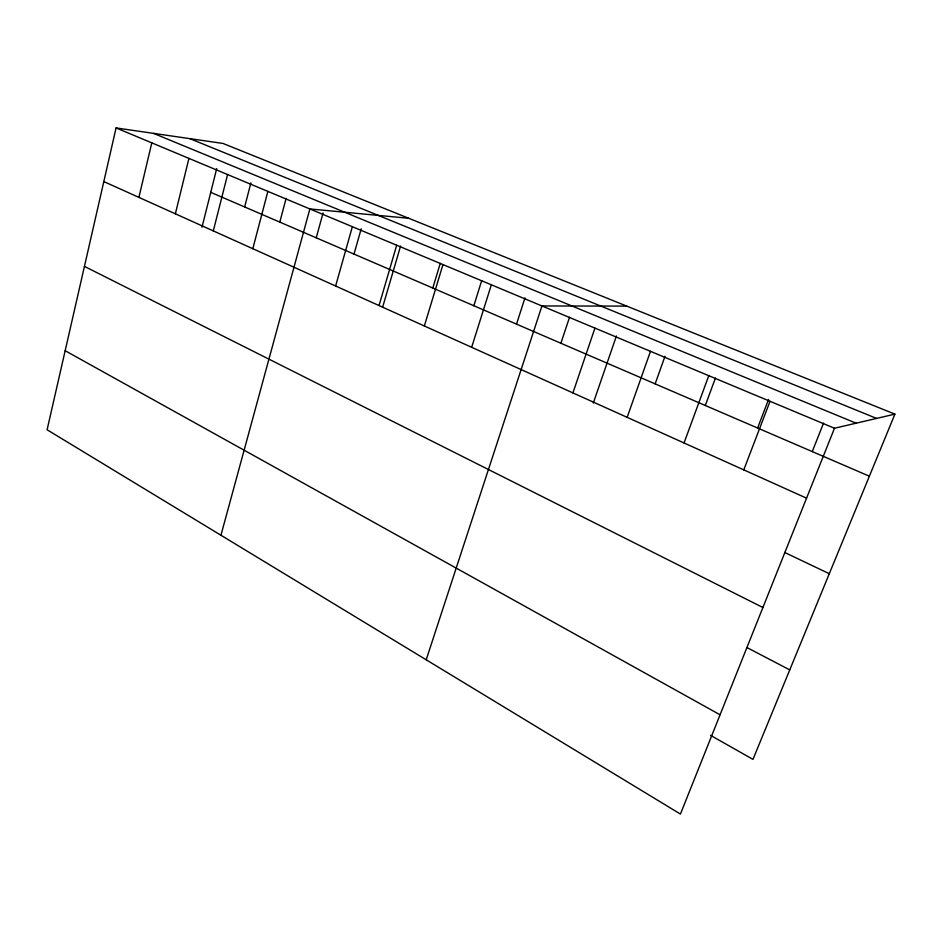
<?xml version="1.0" encoding="UTF-8"?>
<svg xmlns="http://www.w3.org/2000/svg" width="942" height="942" viewBox="0 0 942 942"><rect width="100%" height="100%" fill="white"/><g stroke="black" fill="none" stroke-linecap="round" stroke-linejoin="round"><path stroke-width="1.41" d="M894.9 414.139L223.019 143.455L116.078 127.935L47.1 429.764L680.43 814.065L834.482 428.245L894.9 414.139L752.964 759.37L710.48 735.302M138.898 197.384L151.792 142.866M175.365 213.81L188.93 158.397M201.988 227.222L216.707 168.606M213.304 230.908L227.599 174.553M244.661 206.969L250.902 182.866M252.809 248.7L267.869 191.391M279.798 222.112L286.144 198.326M220.946 535.244L309.859 208.947L408.734 218.273M316.229 237.808L323.082 212.939M335.623 286.003L352.367 226.704M354.015 254.093L361.198 228.835M379.037 305.561L396.688 245.238M382.558 307.445L400.585 246.027M432.79 288.04L440.279 263.336M424.347 325.979L442.976 264.584M473.838 305.738L481.692 280.645M471.659 347.292L491.347 284.802M516.51 324.13L524.977 297.884M426.196 659.8L541.944 305.962L626.736 306.103M560.879 343.253L569.557 317.242M572.913 392.908L594.932 328.11M593.283 403.046L616.421 335.988M627.148 417.341L650.486 351.331M655.149 383.877L665.005 356.264M684.033 442.964L708.784 375.693M705.299 405.496L715.425 378.06M757.615 428.045L768.566 399.42M743.768 469.881L770.038 401.304M812.251 451.595L823.543 423.123M189.837 138.639L876.578 418.413M153.534 133.375L856.113 423.193M116.078 127.935L834.482 428.245M210.737 192.345L869.384 476.205M103.82 181.582L806.564 498.165M784.721 552.483L829.29 573.702M84.439 266.386L762.902 607.508M747.041 647.59L789.749 669.892M65.163 350.718L720.065 714.79"/></g></svg>
